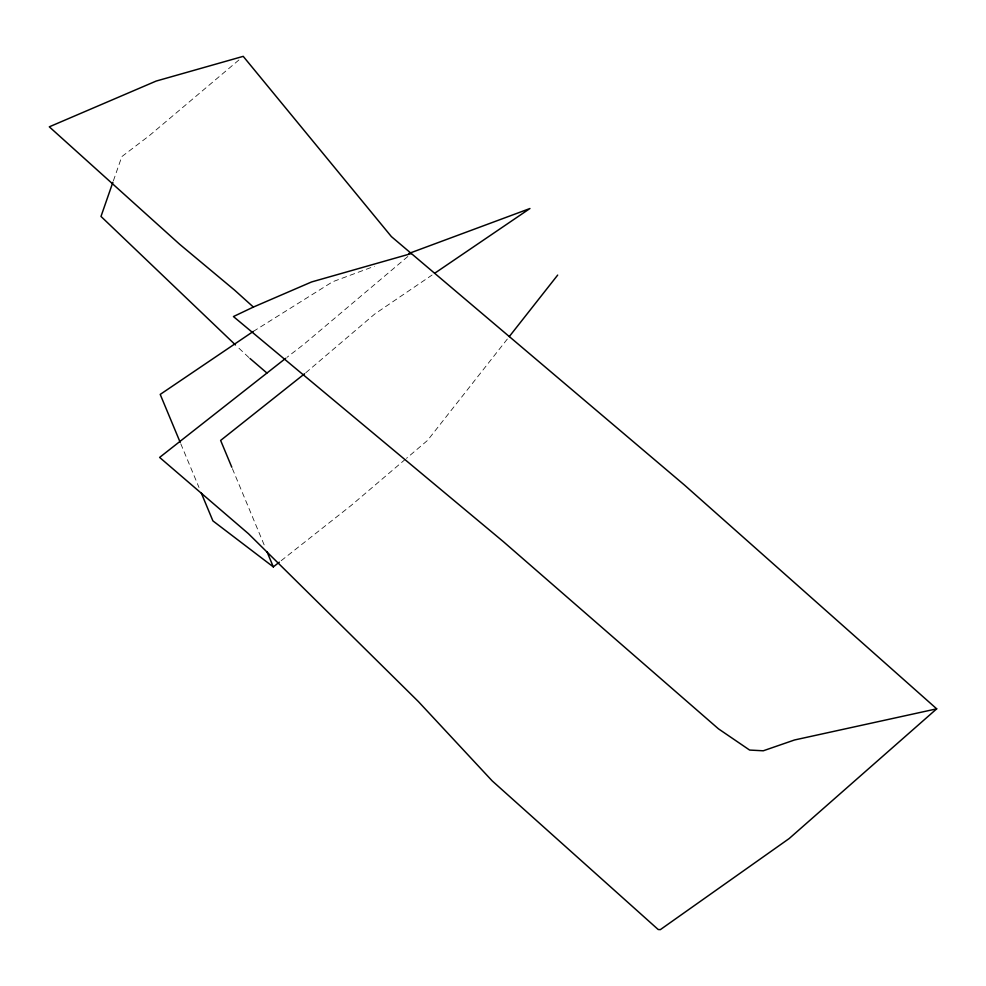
<?xml version="1.0" encoding="UTF-8"?>
<svg xmlns="http://www.w3.org/2000/svg" width="986" height="986" viewBox="0 0 986 986"><rect width="100%" height="100%" fill="white"/><g stroke="black" fill="none" stroke-linecap="round" stroke-linejoin="round"><path stroke-width="0.74" stroke-dasharray="4.93 3.7" d="M113.378 180.832L121.808 156.614L149.231 135.735L239.709 59.308M507.334 339.036L427.554 440.397L406.478 458.342M305.796 372.757L374.865 313.918L432.065 275.045M405.308 459.34L351.46 505.214L280.529 561.207M407.871 256.483L303.589 344.508L286.852 357.425M253.279 331.444L332.652 281.762L374.409 266.257M248.854 357.511L236.591 346.012M232.388 468.633L265.283 547.612M180.783 443.774L198.999 487.491"/><path stroke-width="1.48" d="M112.885 182.25L100.991 216.439L235.481 344.952M509.244 336.62L557.682 275.082M411.372 253.538L311.601 281.947L253.39 307.065L234.532 290.081L179.735 244.343L49.3 126.824L156.17 81.062L243.222 56.35L391.393 236.603L684.432 485.026L936.7 708.835L789.133 838.581L660.324 929.65L658.192 929.515L492.211 780.912L418.347 701.539L248.435 533.697L159.621 457.418L285.657 358.349M304.625 373.756L220.63 440.434L231.796 467.228M201.341 493.136L212.902 520.879L273.319 566.901L279.334 562.156M434.604 273.319L529.95 208.514L408.98 253.427M253.279 331.444L160.213 394.412L180.191 442.357M253.39 307.065L233.435 316.555L503.279 541.585L718.437 728.814L749.619 750.063L763.263 750.79L794.519 739.981L936.7 708.835M249.976 358.473L266.898 373.004M267.046 551.84L273.319 566.901"/></g></svg>
